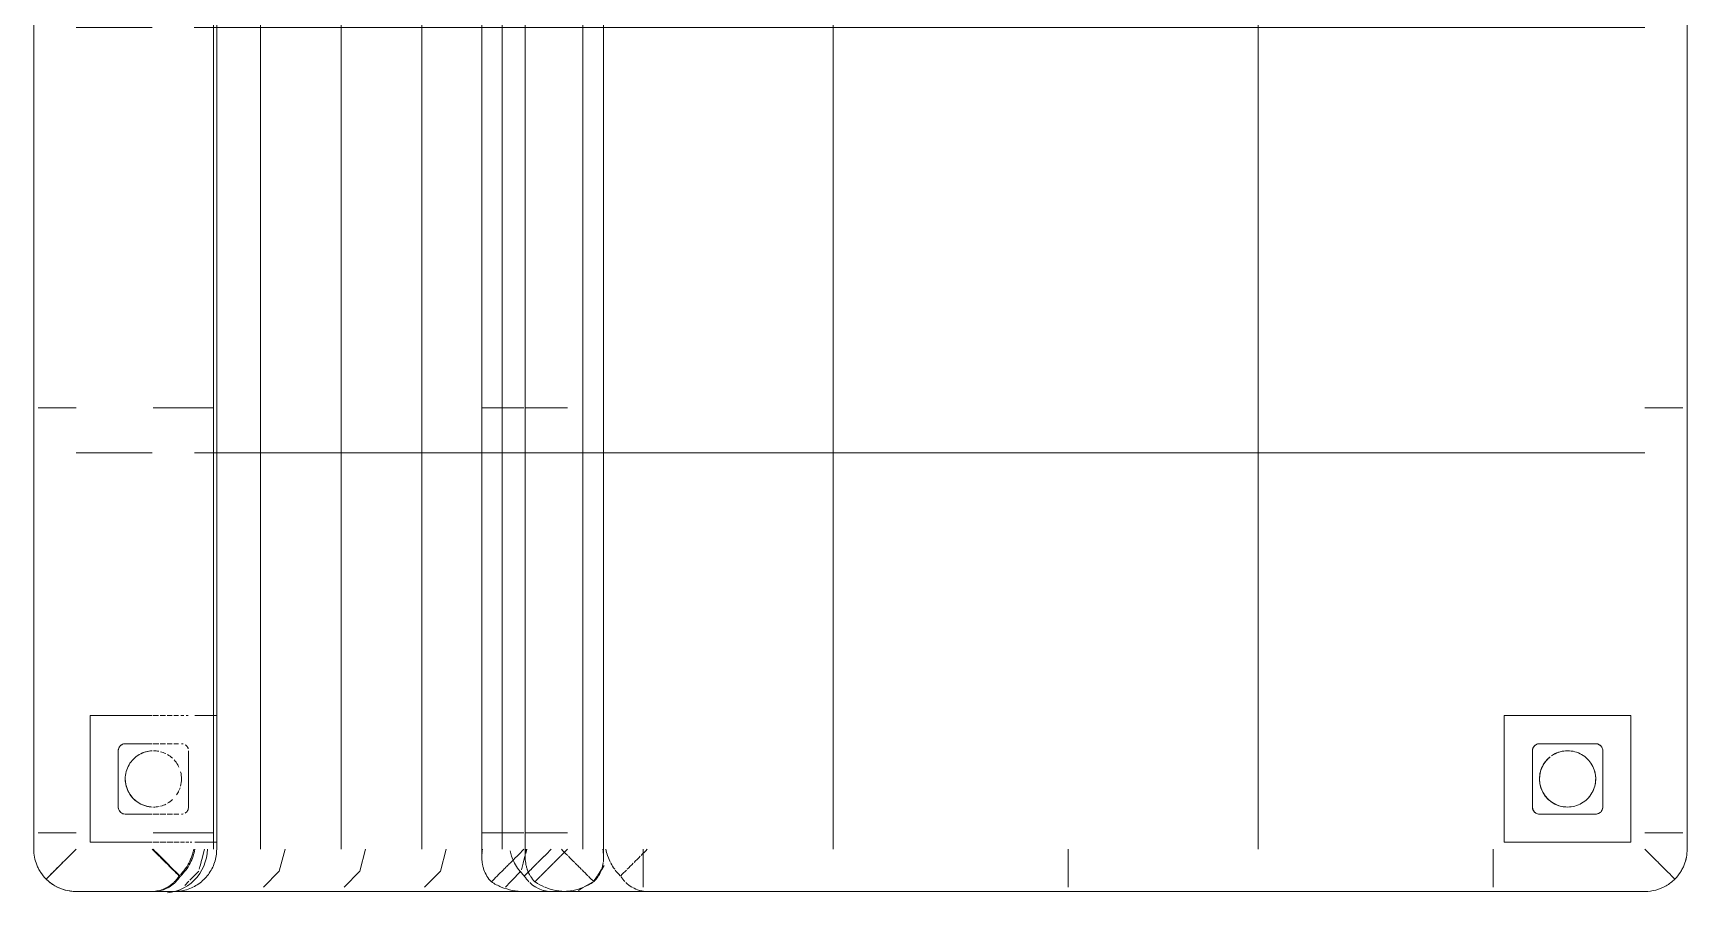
# Model space of a CAD drawing. Header units: inches. Extents: x 11834 to 13024, y -8101 to -6934.
# Drawn here: x 12136.15 to 12165.56, y -7358.33 to -7343.05 of the extents above; entities that cross this region are included whole.
import ezdxf

# ---------------------------------------------------------------- set-up
doc = ezdxf.new("R2010")
doc.units = ezdxf.units.IN
doc.header["$MEASUREMENT"] = 0
doc.layers.add('I-FURN', color=30, linetype='Continuous', lineweight=9)
pattern_1 = [(270, (7274.035, 12150.855), (7.554, 5e-16), []), (0, (7274.035, 12150.855), (0, 7.554), [])]

# ---------------------------------------------------------------- blocks, each defined once
blk = doc.blocks.new('FP_1_13-FIRST FLOOR POWER _ SIGNAL')
at = {"layer": 'I-FURN'}
for p, q in [((-0.562, 14.59), (-0.562, 14.706)), ((-0.715, 14.693), (-23.516, 14.693)), ((-23.224, 14.333), (-23.224, 14.618)), ((-15.67, 14.333), (-15.67, 14.618)), ((-8.116, 14.333), (-8.116, 14.618)), ((-0.562, 14.378), (-0.562, 14.59)), ((-23.224, 13.943), (-23.224, 14.333)), ((-15.67, 13.943), (-15.67, 14.333)), ((-8.116, 13.943), (-8.116, 14.333)), ((-0.562, 14.103), (-0.562, 14.378))]:
    blk.add_line(p, q, dxfattribs=at)
blk = doc.blocks.new('FP_1_14-FIRST FLOOR POWER _ SIGNAL')
at = {"layer": 'I-FURN'}
for p, q in [((-23.224, 12.219), (-23.224, 12.571)), ((-15.67, 12.219), (-15.67, 12.571)), ((-8.116, 12.219), (-8.116, 12.571)), ((-0.562, 12.068), (-0.562, 12.411)), ((-23.224, 11.943), (-23.224, 12.219)), ((-15.67, 11.943), (-15.67, 12.219)), ((-8.116, 11.943), (-8.116, 12.219)), ((-0.562, 11.846), (-0.562, 12.068)), ((-23.224, 11.802), (-23.224, 11.943)), ((-15.67, 11.802), (-15.67, 11.943)), ((-8.116, 11.802), (-8.116, 11.943))]:
    blk.add_line(p, q, dxfattribs=at)
blk = doc.blocks.new('FP_1_15-FIRST FLOOR POWER _ SIGNAL')
at = {"layer": 'I-FURN'}
for p, q in [((-23.224, 11.511), (-23.224, 11.802)), ((-15.67, 11.511), (-15.67, 11.802)), ((-8.116, 11.511), (-8.116, 11.802)), ((-23.516, 11.5), (-0.715, 11.5)), ((-23.516, 11.443), (-0.715, 11.443))]:
    blk.add_line(p, q, dxfattribs=at)
blk = doc.blocks.new('FP_1_16-FIRST FLOOR POWER _ SIGNAL')
at = {"layer": 'I-FURN'}
blk.add_line((-24.266, 13.943), (-24.266, 12.571), dxfattribs=at)
blk = doc.blocks.new('FP_1_17-FIRST FLOOR POWER _ SIGNAL')
at = {"layer": 'I-FURN'}
for p, q in [((-24.291, 12.319), (-24.28, 12.243)), ((-24.28, 12.243), (-24.261, 12.168)), ((-24.261, 12.168), (-24.236, 12.096)), ((-24.236, 12.096), (-24.203, 12.027)), ((-24.203, 12.027), (-24.164, 11.961)), ((-24.164, 11.961), (-24.118, 11.899)), ((-24.118, 11.899), (-24.067, 11.842)), ((-24.067, 11.842), (-24.01, 11.79)), ((-24.01, 11.79), (-23.949, 11.744)), ((-23.949, 11.744), (-23.883, 11.704)), ((-23.883, 11.704), (-23.814, 11.671)), ((-23.814, 11.671), (-23.742, 11.645)), ((-23.742, 11.645), (-23.668, 11.625)), ((-23.668, 11.625), (-23.592, 11.613)), ((-23.592, 11.613), (-23.516, 11.609))]:
    blk.add_line(p, q, dxfattribs=at)
at = {"layer": 'I-FURN', "flags": 128}
blk.add_lwpolyline([(-23.516, 11.443), (-23.546, 11.444), (-23.576, 11.445), (-23.605, 11.448), (-23.635, 11.452), (-23.665, 11.458), (-23.694, 11.464), (-23.723, 11.472), (-23.752, 11.481), (-23.78, 11.491), (-23.808, 11.502), (-23.835, 11.514), (-23.862, 11.528), (-23.888, 11.542), (-23.914, 11.557), (-23.939, 11.574), (-23.964, 11.591), (-23.987, 11.61), (-24.01, 11.629), (-24.032, 11.649), (-24.054, 11.67), (-24.074, 11.692), (-24.094, 11.715), (-24.112, 11.739), (-24.13, 11.763), (-24.147, 11.788), (-24.162, 11.813), (-24.177, 11.839), (-24.191, 11.866), (-24.203, 11.893), (-24.215, 11.921), (-24.225, 11.949), (-24.234, 11.978), (-24.242, 12.007), (-24.249, 12.036), (-24.255, 12.065), (-24.259, 12.095), (-24.263, 12.125), (-24.265, 12.155), (-24.266, 12.185), (-24.266, 12.193)], dxfattribs=at)
blk = doc.blocks.new('FP_1_24-FIRST FLOOR POWER _ SIGNAL')
at = {"layer": 'I-FURN'}
for p, q in [((-0.573, 6.731), (-23.658, 6.731)), ((-23.224, 6.582), (-23.224, 6.736)), ((-23.224, 6.313), (-23.224, 6.582)), ((-15.67, 6.582), (-15.67, 6.736)), ((-15.67, 6.313), (-15.67, 6.582)), ((-8.116, 6.582), (-8.116, 6.736)), ((-8.116, 6.313), (-8.116, 6.582)), ((-0.562, 6.678), (-0.562, 6.76)), ((-0.562, 6.456), (-0.562, 6.678)), ((-23.224, 5.981), (-23.224, 6.313)), ((-15.67, 5.981), (-15.67, 6.313)), ((-8.116, 5.981), (-8.116, 6.313)), ((-0.562, 6.141), (-0.562, 6.456))]:
    blk.add_line(p, q, dxfattribs=at)
blk = doc.blocks.new('FP_1_25-FIRST FLOOR POWER _ SIGNAL')
at = {"layer": 'I-FURN'}
for p, q in [((-23.224, -14.333), (-23.224, -13.943)), ((-15.67, -14.333), (-15.67, -13.943)), ((-8.116, -14.333), (-8.116, -13.943)), ((-0.562, -14.378), (-0.562, -14.103)), ((-23.224, -14.618), (-23.224, -14.333)), ((-15.67, -14.618), (-15.67, -14.333)), ((-8.116, -14.618), (-8.116, -14.333)), ((-0.562, -14.59), (-0.562, -14.378)), ((-23.516, -14.693), (-0.715, -14.693)), ((-0.562, -14.706), (-0.562, -14.59))]:
    blk.add_line(p, q, dxfattribs=at)
blk = doc.blocks.new('FP_1_26-FIRST FLOOR POWER _ SIGNAL')
at = {"layer": 'I-FURN'}
for p, q in [((-24.266, 5.981), (-24.266, -13.943)), ((-23.905, 3.865), (-24.191, 3.865)), ((-23.516, 3.865), (-23.905, 3.865)), ((-23.905, -3.689), (-24.191, -3.689)), ((-23.516, -3.689), (-23.905, -3.689)), ((-24.062, -11.243), (-24.191, -11.243)), ((-23.905, -11.243), (-24.053, -11.243)), ((-23.516, -11.243), (-23.905, -11.243))]:
    blk.add_line(p, q, dxfattribs=at)
blk = doc.blocks.new('FP_1_28-FIRST FLOOR POWER _ SIGNAL')
at = {"layer": 'I-FURN'}
blk.add_line((-23.63, 4.567), (-0.6, 4.567), dxfattribs=at)
blk = doc.blocks.new('FP_1_29-FIRST FLOOR POWER _ SIGNAL')
at = {"layer": 'I-FURN'}
for p, q in [((-0.562, 14.676), (-0.562, 14.706)), ((-0.715, 14.693), (-23.516, 14.693)), ((-23.224, 14.574), (-23.224, 14.618)), ((-23.224, 14.477), (-23.224, 14.572)), ((-23.224, 14.356), (-23.224, 14.474)), ((-15.67, 14.352), (-15.67, 14.572)), ((-8.116, 14.352), (-8.116, 14.618)), ((-0.562, 14.64), (-0.562, 14.676)), ((-0.562, 14.59), (-0.562, 14.64)), ((-0.562, 14.474), (-0.562, 14.571)), ((-0.562, 14.378), (-0.562, 14.472)), ((-23.224, 14.224), (-23.224, 14.333)), ((-23.224, 14.086), (-23.224, 14.22)), ((-15.67, 13.943), (-15.67, 14.333)), ((-8.116, 14.053), (-8.116, 14.308)), ((-0.562, 14.22), (-0.562, 14.351)), ((-0.562, 14.103), (-0.562, 14.22)), ((-23.224, 13.945), (-23.224, 14.083)), ((-8.116, 13.943), (-8.116, 14.037))]:
    blk.add_line(p, q, dxfattribs=at)
blk = doc.blocks.new('FP_1_32-FIRST FLOOR POWER _ SIGNAL')
at = {"layer": 'I-FURN'}
for p, q in [((-24.266, 12.571), (-24.266, 12.235)), ((-24.266, 12.235), (-24.266, 5.981)), ((-24.085, 11.94), (-24.157, 12.01)), ((-24.025, 11.88), (-24.066, 11.92)), ((-23.905, 11.763), (-24.021, 11.876)), ((-23.825, 11.741), (-23.867, 11.753)), ((-23.738, 11.718), (-23.817, 11.739)), ((-23.678, 11.702), (-23.735, 11.717)), ((-23.516, 11.659), (-23.675, 11.701)), ((-23.905, 10.33), (-24.191, 10.611)), ((-23.516, 10.227), (-23.905, 10.33)), ((-23.905, 8.898), (-24.191, 9.179)), ((-23.516, 8.795), (-23.905, 8.898)), ((-23.905, 7.466), (-24.191, 7.747)), ((-23.516, 7.363), (-23.905, 7.466)), ((-24.095, 6.221), (-24.188, 6.312)), ((-23.993, 6.121), (-24.093, 6.219)), ((-24.266, 5.981), (-24.266, 5.317)), ((-23.905, 6.034), (-23.991, 6.119)), ((-23.762, 5.996), (-23.879, 6.027)), ((-23.64, 5.963), (-23.761, 5.995)), ((-23.516, 5.93), (-23.593, 5.951)), ((-24.191, 4.921), (-24.246, 5.013)), ((-24.1, 4.766), (-24.186, 4.912)), ((-23.997, 4.683), (-24.087, 4.745)), ((-23.884, 4.607), (-23.987, 4.676)), ((-23.806, 4.554), (-23.873, 4.599))]:
    blk.add_line(p, q, dxfattribs=at)
blk = doc.blocks.new('FP_1_33-FIRST FLOOR POWER _ SIGNAL')
at = {"layer": 'I-FURN'}
blk.add_line((-24.266, 13.943), (-24.266, 12.587), dxfattribs=at)
blk = doc.blocks.new('FP_1_34-FIRST FLOOR POWER _ SIGNAL')
at = {"layer": 'I-FURN'}
for p, q in [((-23.224, 12.448), (-23.224, 12.571)), ((-23.224, 12.324), (-23.224, 12.445)), ((-15.67, 12.244), (-15.67, 12.571)), ((-8.116, 12.241), (-8.116, 12.571)), ((-0.562, 12.322), (-0.562, 12.418)), ((-23.224, 12.241), (-23.224, 12.322)), ((-23.224, 12.205), (-23.224, 12.241)), ((-23.224, 12.092), (-23.224, 12.202)), ((-23.224, 11.992), (-23.224, 12.087)), ((-15.67, 12.089), (-15.67, 12.241)), ((-15.67, 12.007), (-15.67, 12.071)), ((-8.116, 11.991), (-8.116, 12.241)), ((-0.562, 12.202), (-0.562, 12.321)), ((-0.562, 12.091), (-0.562, 12.201)), ((-0.562, 12.038), (-0.562, 12.089)), ((-23.224, 11.917), (-23.224, 11.967)), ((-23.224, 11.863), (-23.224, 11.915)), ((-23.224, 11.831), (-23.224, 11.863)), ((-15.67, 11.928), (-15.67, 11.967)), ((-15.67, 11.871), (-15.67, 11.906)), ((-0.562, 11.991), (-0.562, 12.037)), ((-0.562, 11.916), (-0.562, 11.951))]:
    blk.add_line(p, q, dxfattribs=at)
blk = doc.blocks.new('FP_1_46-FIRST FLOOR POWER _ SIGNAL')
at = {"layer": 'I-FURN'}
for p, q in [((-0.592, 5.959), (-23.639, 5.959)), ((-23.224, 5.81), (-23.224, 5.964)), ((-15.67, 5.81), (-15.67, 5.964)), ((-8.116, 5.81), (-8.116, 5.964)), ((-0.562, 5.905), (-0.562, 5.988)), ((-0.562, 5.684), (-0.562, 5.905)), ((-23.224, 5.541), (-23.224, 5.81)), ((-15.67, 5.541), (-15.67, 5.81)), ((-8.116, 5.541), (-8.116, 5.81)), ((-0.562, 5.368), (-0.562, 5.684)), ((-23.224, 5.209), (-23.224, 5.541)), ((-15.67, 5.209), (-15.67, 5.541)), ((-8.116, 5.209), (-8.116, 5.541))]:
    blk.add_line(p, q, dxfattribs=at)
blk = doc.blocks.new('FP_1_47-FIRST FLOOR POWER _ SIGNAL')
at = {"layer": 'I-FURN'}
for p, q in [((-23.224, -14.08), (-23.224, -13.943)), ((-23.224, -14.217), (-23.224, -14.083)), ((-15.67, -14.306), (-15.67, -13.943)), ((-8.116, -14.333), (-8.116, -13.943)), ((-0.562, -14.22), (-0.562, -14.103)), ((-23.224, -14.333), (-23.224, -14.22)), ((-23.224, -14.469), (-23.224, -14.352)), ((-15.67, -14.617), (-15.67, -14.352)), ((-8.116, -14.572), (-8.116, -14.352)), ((-0.562, -14.352), (-0.562, -14.221)), ((-0.562, -14.474), (-0.562, -14.378)), ((-23.516, -14.693), (-0.715, -14.693)), ((-23.224, -14.569), (-23.224, -14.474)), ((-23.224, -14.618), (-23.224, -14.572)), ((-0.562, -14.572), (-0.562, -14.475)), ((-0.562, -14.64), (-0.562, -14.59)), ((-0.562, -14.676), (-0.562, -14.641)), ((-0.562, -14.706), (-0.562, -14.676))]:
    blk.add_line(p, q, dxfattribs=at)
blk = doc.blocks.new('FP_1_48-FIRST FLOOR POWER _ SIGNAL')
at = {"layer": 'I-FURN'}
for p, q in [((-24.266, 5.209), (-24.266, -13.943)), ((-24.103, 3.865), (-24.185, 3.865)), ((-23.999, 3.865), (-24.088, 3.865)), ((-23.905, 3.865), (-23.984, 3.865)), ((-23.765, 3.865), (-23.87, 3.865)), ((-23.641, 3.865), (-23.75, 3.865)), ((-23.516, 3.865), (-23.625, 3.865)), ((-23.905, -3.689), (-24.177, -3.689)), ((-23.647, -3.689), (-23.902, -3.689)), ((-23.516, -3.689), (-23.625, -3.689)), ((-24.053, -11.243), (-24.155, -11.243)), ((-23.934, -11.243), (-24.038, -11.243)), ((-23.805, -11.243), (-23.905, -11.243)), ((-23.67, -11.243), (-23.788, -11.243)), ((-23.532, -11.243), (-23.625, -11.243))]:
    blk.add_line(p, q, dxfattribs=at)
blk = doc.blocks.new('Kimball - Villa - Lounges Privacy Back Without Arms - K602FPB-6991517-FIRST FLOOR POWER _ SIGNAL')
at = {"layer": 'I-FURN'}
h = blk.add_hatch(dxfattribs=at)
h.set_pattern_fill('FP1_2', color=256, style=0, pattern_type=2)
h.set_pattern_definition(pattern_1)
h.paths.add_polyline_path([(-23.516, 13.693), (-23.516, 12.587), (-23.391, 12.587), (-23.391, 13.693), (-21.141, 13.693), (-21.141, 12.587), (-0.715, 12.587), (-0.715, 13.943), (-23.516, 13.943)], flags=0)
h = blk.add_hatch(dxfattribs=at)
h.set_pattern_fill('FP1_1', color=256, style=0, pattern_type=2)
h.set_pattern_definition([(270, (7274.035, 439.93), (7.554, 5e-16), []), (0, (7274.035, 439.93), (0, 1.432), [])])
h.paths.add_polyline_path([(-23.516, 11.851), (-23.516, 4.58), (-0.715, 4.58), (-0.715, 11.851), (-21.141, 11.831), (-21.141, 11.443), (-23.391, 11.449), (-23.391, 11.851)], flags=0)
h = blk.add_hatch(dxfattribs=at)
h.set_pattern_fill('FP1_2', color=256, style=0, pattern_type=2)
h.set_pattern_definition(pattern_1)
h.paths.add_polyline_path([(-23.516, 4.567), (-23.516, -13.943), (-0.715, -13.943), (-0.715, 4.567), (-23.144, 4.567)], flags=0)
h.paths.add_polyline_path([(-23.391, -13.693), (-23.391, -11.443), (-21.141, -11.443), (-21.141, -13.693), (-23.266, -13.693)], flags=0)
for p, q in [((-21.141, 13.693), (-23.391, 13.693)), ((-23.391, 13.693), (-23.391, 12.587)), ((-23.391, 12.587), (-23.391, 13.693)), ((-23.391, 13.693), (-21.141, 13.693)), ((-21.141, 12.587), (-21.141, 13.693)), ((-21.141, 13.693), (-21.141, 12.587)), ((-22.891, 13.068), (-22.891, 12.587)), ((-22.891, 12.587), (-22.891, 13.068)), ((-21.766, 13.193), (-22.766, 13.193)), ((-22.766, 13.193), (-21.766, 13.193)), ((-21.641, 12.587), (-21.641, 13.068)), ((-21.641, 13.068), (-21.641, 12.587)), ((-23.391, 12.571), (-23.391, 12.464)), ((-23.391, 12.464), (-23.391, 12.571)), ((-23.391, 12.445), (-23.391, 12.342)), ((-23.391, 12.342), (-23.391, 12.445)), ((-22.891, 12.571), (-22.891, 12.467)), ((-22.891, 12.467), (-22.891, 12.571)), ((-22.891, 12.445), (-22.891, 12.345)), ((-22.891, 12.345), (-22.891, 12.445)), ((-21.641, 12.474), (-21.641, 12.571)), ((-21.641, 12.571), (-21.641, 12.474)), ((-21.641, 12.351), (-21.641, 12.445)), ((-21.641, 12.445), (-21.641, 12.351)), ((-21.141, 12.476), (-21.141, 12.571)), ((-21.141, 12.571), (-21.141, 12.476)), ((-21.141, 12.354), (-21.141, 12.445)), ((-21.141, 12.445), (-21.141, 12.354)), ((-23.391, 12.322), (-23.391, 12.224)), ((-23.391, 12.224), (-23.391, 12.322)), ((-23.391, 12.202), (-23.391, 12.112)), ((-23.391, 12.112), (-23.391, 12.202)), ((-23.391, 12.087), (-23.391, 12.015)), ((-23.391, 12.015), (-23.391, 12.087)), ((-22.891, 12.322), (-22.891, 12.227)), ((-22.891, 12.227), (-22.891, 12.322)), ((-22.891, 12.202), (-22.891, 12.115)), ((-22.891, 12.115), (-22.891, 12.202)), ((-21.641, 12.233), (-21.641, 12.322)), ((-21.641, 12.322), (-21.641, 12.233)), ((-21.641, 12.121), (-21.641, 12.202)), ((-21.641, 12.202), (-21.641, 12.121)), ((-21.141, 12.235), (-21.141, 12.322)), ((-21.141, 12.322), (-21.141, 12.235)), ((-21.141, 12.123), (-21.141, 12.202)), ((-21.141, 12.202), (-21.141, 12.123)), ((-21.141, 12.024), (-21.141, 12.083)), ((-21.141, 12.083), (-21.141, 12.024)), ((-23.391, 11.99), (-23.391, 11.939)), ((-23.391, 11.939), (-23.391, 11.99)), ((-23.391, 11.916), (-23.391, 11.885)), ((-23.391, 11.885), (-23.391, 11.916)), ((-23.391, 11.829), (-23.391, 11.486)), ((-23.391, 11.486), (-23.391, 11.829)), ((-22.766, 11.943), (-21.766, 11.943)), ((-21.766, 11.943), (-22.766, 11.943)), ((-21.141, 11.947), (-21.141, 11.986)), ((-21.141, 11.986), (-21.141, 11.947)), ((-21.141, 11.486), (-21.141, 11.831)), ((-21.141, 11.831), (-21.141, 11.486)), ((-23.391, 11.486), (-23.391, 11.443)), ((-23.391, 11.443), (-23.391, 11.486)), ((-21.141, 11.443), (-21.141, 11.486)), ((-21.141, 11.486), (-21.141, 11.443)), ((-23.391, 11.443), (-21.141, 11.443)), ((-21.141, 11.443), (-23.391, 11.443)), ((-21.141, -11.443), (-23.391, -11.443)), ((-23.391, -11.443), (-23.391, -13.693)), ((-23.391, -13.693), (-23.391, -11.443)), ((-23.391, -11.443), (-21.141, -11.443)), ((-21.141, -13.693), (-21.141, -11.443)), ((-21.141, -11.443), (-21.141, -13.693)), ((-21.766, -11.943), (-22.766, -11.943)), ((-22.766, -11.943), (-21.766, -11.943)), ((-22.891, -12.068), (-22.891, -13.068)), ((-22.891, -13.068), (-22.891, -12.068)), ((-21.641, -13.068), (-21.641, -12.068)), ((-21.641, -12.068), (-21.641, -13.068)), ((-22.766, -13.193), (-21.766, -13.193)), ((-21.766, -13.193), (-22.766, -13.193)), ((-23.391, -13.693), (-21.141, -13.693)), ((-21.141, -13.693), (-23.391, -13.693))]:
    blk.add_line(p, q, dxfattribs=at)
for centre, radius, start, end in [((-22.766, 13.068), 0.125, 90, 180), ((-22.766, 13.068), 0.125, 105, 180), ((-22.766, 13.068), 0.125, 90, 105), ((-22.266, 12.568), 0.5, 90, 177.8447), ((-22.266, 12.568), 0.5, 120, 135), ((-22.266, 12.568), 0.5, 90, 120), ((-22.266, 12.568), 0.5, 75, 90), ((-22.266, 12.568), 0.5, 60, 90), ((-22.266, 12.568), 0.5, 45, 75), ((-22.266, 12.568), 0.5, 45, 60), ((-21.766, 13.068), 0.125, 0, 90), ((-21.766, 13.068), 0.125, 60, 90), ((-21.766, 13.068), 0.125, 45, 60), ((-21.766, 13.068), 0.125, 30, 45), ((-21.766, 13.068), 0.125, 0, 30), ((-22.266, 12.568), 0.5, 165, 177.8447), ((-22.266, 12.568), 0.5, 150, 165), ((-22.266, 12.568), 0.5, 135, 150), ((-22.266, 12.568), 0.5, 30, 45), ((-22.266, 12.568), 0.5, 30, 45), ((-22.266, 12.568), 0.5, 2.1553, 30), ((-22.266, 12.568), 0.5, 15, 30), ((-22.266, 12.568), 0.5, 2.1553, 15), ((-22.266, 12.568), 0.5, 180, 191.6833), ((-22.266, 12.568), 0.5, 180, 191.6833), ((-22.266, 12.568), 0.5, 195, 206.5812), ((-22.266, 12.568), 0.5, 195, 206.5812), ((-22.266, 12.568), 0.5, 334.0044, 345), ((-22.266, 12.568), 0.5, 334.0044, 345), ((-22.266, 12.568), 0.5, 348.9284, 360), ((-22.266, 12.568), 0.5, 348.9284, 360), ((-22.766, 12.068), 0.125, 180, 195), ((-22.766, 12.068), 0.125, 180, 195), ((-22.266, 12.568), 0.5, 210, 223.1023), ((-22.266, 12.568), 0.5, 210, 223.1023), ((-22.266, 12.568), 0.5, 235.2452, 240), ((-22.266, 12.568), 0.5, 235.2452, 245.5854), ((-22.266, 12.568), 0.5, 240, 245.5854), ((-22.266, 12.568), 0.5, 247.7514, 251.719), ((-22.266, 12.568), 0.5, 247.7514, 251.719), ((-22.266, 12.568), 0.5, 255.0849, 284.4288), ((-22.266, 12.568), 0.5, 255.0849, 270), ((-22.266, 12.568), 0.5, 270, 284.4288), ((-22.266, 12.568), 0.5, 295.005, 300), ((-22.266, 12.568), 0.5, 295.005, 300), ((-22.266, 12.568), 0.5, 300, 312.5261), ((-22.266, 12.568), 0.5, 300, 312.5261), ((-22.266, 12.568), 0.5, 317.434, 330), ((-22.266, 12.568), 0.5, 317.434, 330), ((-21.766, 12.068), 0.125, 345, 0), ((-21.766, 12.068), 0.125, 345, 0), ((-22.766, 12.068), 0.125, 210, 225), ((-22.766, 12.068), 0.125, 210, 225), ((-22.766, 12.068), 0.125, 225, 240), ((-22.766, 12.068), 0.125, 225, 240), ((-22.766, 12.068), 0.125, 240, 255), ((-22.766, 12.068), 0.125, 240, 255), ((-22.766, 12.068), 0.125, 255, 270), ((-22.766, 12.068), 0.125, 255, 270), ((-21.766, 12.068), 0.125, 285, 300), ((-21.766, 12.068), 0.125, 285, 300), ((-21.766, 12.068), 0.125, 300, 330), ((-21.766, 12.068), 0.125, 300, 315), ((-21.766, 12.068), 0.125, 315, 330), ((-22.766, -12.068), 0.125, 150, 180), ((-22.766, -12.068), 0.125, 165, 180), ((-22.766, -12.068), 0.125, 150, 165), ((-22.766, -12.068), 0.125, 90, 150), ((-22.766, -12.068), 0.125, 120, 150), ((-22.766, -12.068), 0.125, 90, 120), ((-21.766, -12.068), 0.125, 0, 90), ((-21.766, -12.068), 0.125, 75, 90), ((-21.766, -12.068), 0.125, 60, 75), ((-21.766, -12.068), 0.125, 45, 60), ((-21.766, -12.068), 0.125, 30, 45), ((-21.766, -12.068), 0.125, 15, 30), ((-21.766, -12.068), 0.125, 0, 15), ((-22.266, -12.568), 0.5, 38.6533, 180), ((-22.266, -12.568), 0.5, 90, 165), ((-22.266, -12.568), 0.5, 75, 90), ((-22.266, -12.568), 0.5, 60, 75), ((-22.266, -12.568), 0.5, 45, 60), ((-22.266, -12.568), 0.5, 38.6533, 45), ((-22.266, -12.568), 0.5, 0, 34.7548), ((-22.266, -12.568), 0.5, 30, 34.7548), ((-22.266, -12.568), 0.5, 15, 30), ((-22.266, -12.568), 0.5, 165, 180), ((-22.266, -12.568), 0.5, 180, 195), ((-22.266, -12.568), 0.5, 180, 195), ((-22.266, -12.568), 0.5, 330, 360), ((-22.266, -12.568), 0.5, 330, 360), ((-22.266, -12.568), 0.5, 0, 15), ((-22.266, -12.568), 0.5, 195, 210), ((-22.266, -12.568), 0.5, 195, 210), ((-22.266, -12.568), 0.5, 210, 225), ((-22.266, -12.568), 0.5, 210, 225), ((-22.266, -12.568), 0.5, 225, 285), ((-22.266, -12.568), 0.5, 225, 240), ((-22.266, -12.568), 0.5, 300, 330), ((-22.266, -12.568), 0.5, 300, 315), ((-22.266, -12.568), 0.5, 315, 330), ((-22.766, -13.068), 0.125, 180, 225), ((-22.766, -13.068), 0.125, 180, 210), ((-22.766, -13.068), 0.125, 210, 225), ((-22.766, -13.068), 0.125, 225, 270), ((-22.766, -13.068), 0.125, 225, 240), ((-22.766, -13.068), 0.125, 240, 255), ((-22.766, -13.068), 0.125, 255, 270), ((-22.266, -12.568), 0.5, 240, 255), ((-22.266, -12.568), 0.5, 255, 300), ((-22.266, -12.568), 0.5, 285, 300), ((-21.766, -13.068), 0.125, 270, 300), ((-21.766, -13.068), 0.125, 270, 285), ((-21.766, -13.068), 0.125, 285, 300), ((-21.766, -13.068), 0.125, 300, 0), ((-21.766, -13.068), 0.125, 300, 330), ((-21.766, -13.068), 0.125, 330, 0)]:
    blk.add_arc(centre, radius, start, end, dxfattribs=at)
for points in [[(-24.266, 13.943), (-24.266, 14.009), (-24.248, 14.14), (-24.173, 14.323), (-24.092, 14.427), (-24.046, 14.474)], [(-24.266, 13.943), (-24.266, 14.009), (-24.248, 14.14), (-24.173, 14.323), (-24.092, 14.427), (-24.046, 14.474)], [(-24.165, 14.318), (-24.132, 14.375), (-24.092, 14.426), (-24.046, 14.474)], [(-24.046, 14.474), (-24.081, 14.438), (-24.112, 14.401), (-24.139, 14.36)], [(-24.046, 14.474), (-24.007, 14.436), (-23.967, 14.395), (-23.924, 14.352)], [(-24.266, 13.943), (-24.266, 14.01), (-24.248, 14.139), (-24.198, 14.262), (-24.165, 14.318)], [(-24.231, 14.169), (-24.235, 14.155), (-24.239, 14.141), (-24.243, 14.128)], [(-23.924, 14.352), (-23.903, 14.331), (-23.86, 14.287), (-23.815, 14.243), (-23.793, 14.22)], [(-23.793, 14.22), (-23.748, 14.175), (-23.702, 14.13), (-23.655, 14.083)], [(-24.251, 14.09), (-24.261, 14.042), (-24.266, 13.993), (-24.266, 13.943)], [(-23.655, 14.083), (-23.609, 14.037), (-23.563, 13.99), (-23.516, 13.943)], [(-24.26, 12.512), (-24.264, 12.536), (-24.266, 12.562), (-24.266, 12.587)], [(-24.266, 12.571), (-24.266, 12.536), (-24.262, 12.501), (-24.255, 12.466)], [(-24.266, 12.571), (-24.266, 12.536), (-24.259, 12.466), (-24.228, 12.363), (-24.175, 12.263), (-24.1, 12.17), (-24.034, 12.115), (-23.998, 12.089)], [(-24.255, 12.466), (-24.248, 12.431), (-24.238, 12.397), (-24.224, 12.363)], [(-24.224, 12.363), (-24.21, 12.33), (-24.192, 12.297), (-24.171, 12.264)], [(-23.516, 12.571), (-23.558, 12.529), (-23.641, 12.445), (-23.765, 12.321), (-23.886, 12.201), (-23.961, 12.125), (-23.998, 12.089)], [(-23.885, 12.202), (-23.846, 12.241), (-23.765, 12.321), (-23.641, 12.445), (-23.558, 12.529), (-23.516, 12.571)], [(-23.762, 12.34), (-23.722, 12.38), (-23.682, 12.421), (-23.641, 12.461)], [(-23.64, 12.463), (-23.599, 12.504), (-23.557, 12.546), (-23.516, 12.587)], [(-24.171, 12.264), (-24.15, 12.232), (-24.127, 12.2), (-24.096, 12.172)], [(-23.999, 12.113), (-24.034, 12.139), (-24.068, 12.166), (-24.097, 12.196)], [(-24.096, 12.172), (-24.067, 12.142), (-24.034, 12.115), (-23.998, 12.089)], [(-23.998, 12.089), (-23.961, 12.125), (-23.924, 12.163), (-23.885, 12.202)], [(-23.998, 12.089), (-23.961, 12.053), (-23.886, 11.987), (-23.765, 11.912), (-23.641, 11.859), (-23.558, 11.838), (-23.516, 11.831)], [(-23.885, 11.991), (-23.924, 12.02), (-23.961, 12.053), (-23.998, 12.089)], [(-23.993, 12.11), (-23.958, 12.144), (-23.922, 12.18), (-23.885, 12.217)], [(-23.881, 12.222), (-23.843, 12.259), (-23.804, 12.298), (-23.765, 12.337)], [(-23.765, 11.916), (-23.806, 11.937), (-23.846, 11.96), (-23.885, 11.991)], [(-23.516, 11.831), (-23.558, 11.838), (-23.641, 11.859), (-23.724, 11.895), (-23.765, 11.916)], [(-23.516, 11.851), (-23.531, 11.853), (-23.546, 11.857), (-23.561, 11.86)], [(-24.266, 5.981), (-24.266, 6.051), (-24.252, 6.19), (-24.194, 6.388), (-24.131, 6.506), (-24.094, 6.559)], [(-23.579, 6.727), (-23.599, 6.729), (-23.62, 6.73), (-23.64, 6.731)], [(-23.516, 6.717), (-23.534, 6.721), (-23.552, 6.724), (-23.57, 6.726)], [(-24.094, 5.892), (-24.064, 5.922), (-24.03, 5.95), (-23.994, 5.975)], [(-23.991, 5.978), (-23.955, 6.013), (-23.919, 6.044), (-23.881, 6.072)], [(-23.882, 5.864), (-23.919, 5.902), (-23.956, 5.939), (-23.991, 5.974)], [(-23.881, 5.921), (-23.919, 5.907), (-23.957, 5.892), (-23.991, 5.869)], [(-23.879, 6.073), (-23.841, 6.101), (-23.802, 6.125), (-23.762, 6.147)], [(-23.64, 5.958), (-23.68, 5.959), (-23.721, 5.957), (-23.761, 5.951)], [(-23.579, 5.954), (-23.599, 5.957), (-23.619, 5.958), (-23.639, 5.958)], [(-23.516, 5.945), (-23.534, 5.948), (-23.552, 5.951), (-23.57, 5.953)], [(-24.266, 5.498), (-24.266, 5.545), (-24.26, 5.589), (-24.247, 5.634)], [(-24.246, 5.638), (-24.234, 5.681), (-24.216, 5.722), (-24.194, 5.762)], [(-24.246, 5.417), (-24.233, 5.482), (-24.217, 5.548), (-24.19, 5.606)], [(-24.188, 5.772), (-24.166, 5.81), (-24.141, 5.847), (-24.108, 5.878)], [(-24.187, 5.614), (-24.162, 5.674), (-24.132, 5.73), (-24.097, 5.782)], [(-23.994, 5.866), (-24.029, 5.845), (-24.061, 5.819), (-24.092, 5.789)], [(-24.092, 5.785), (-24.061, 5.755), (-24.029, 5.722), (-23.995, 5.688)], [(-23.99, 5.683), (-23.956, 5.649), (-23.919, 5.612), (-23.882, 5.575)], [(-23.763, 5.745), (-23.802, 5.785), (-23.841, 5.824), (-23.879, 5.861)], [(-23.64, 5.623), (-23.68, 5.663), (-23.72, 5.703), (-23.759, 5.742)], [(-23.516, 5.498), (-23.556, 5.539), (-23.597, 5.579), (-23.637, 5.619)], [(-24.266, 5.209), (-24.266, 5.276), (-24.259, 5.343), (-24.247, 5.408)], [(-24.266, 5.317), (-24.266, 5.298), (-24.265, 5.28), (-24.264, 5.262)], [(-23.758, 5.451), (-23.719, 5.412), (-23.68, 5.373), (-23.64, 5.333)], [(-23.635, 5.328), (-23.595, 5.288), (-23.556, 5.248), (-23.516, 5.209)], [(-23.629, 5.204), (-23.591, 5.241), (-23.554, 5.279), (-23.516, 5.317)], [(-24.264, 5.262), (-24.262, 5.214), (-24.256, 5.167), (-24.248, 5.12)], [(-24.246, 5.108), (-24.233, 5.045), (-24.218, 4.982), (-24.193, 4.925)], [(-23.754, 5.079), (-23.716, 5.116), (-23.679, 5.154), (-23.64, 5.192)], [(-24.186, 4.91), (-24.163, 4.853), (-24.134, 4.8), (-24.101, 4.749)], [(-24.09, 4.742), (-24.061, 4.771), (-24.03, 4.803), (-23.997, 4.835)], [(-23.997, 4.661), (-24.03, 4.682), (-24.061, 4.707), (-24.09, 4.735)], [(-23.987, 4.845), (-23.954, 4.878), (-23.919, 4.913), (-23.884, 4.949)], [(-23.884, 4.606), (-23.92, 4.618), (-23.955, 4.633), (-23.987, 4.654)], [(-23.872, 4.369), (-23.837, 4.395), (-23.801, 4.416), (-23.765, 4.436)], [(-23.64, 4.567), (-23.678, 4.566), (-23.716, 4.568), (-23.753, 4.573)], [(-23.753, 4.443), (-23.716, 4.462), (-23.679, 4.479), (-23.641, 4.491)], [(-23.516, 4.58), (-23.554, 4.573), (-23.592, 4.569), (-23.63, 4.567)], [(-23.63, 4.495), (-23.592, 4.508), (-23.554, 4.518), (-23.516, 4.525)], [(-24.187, 4.066), (-24.165, 4.102), (-24.14, 4.138), (-24.108, 4.169)], [(-24.09, 4.187), (-24.063, 4.214), (-24.032, 4.239), (-23.999, 4.262)], [(-23.986, 4.274), (-23.953, 4.305), (-23.919, 4.334), (-23.885, 4.36)], [(-23.885, 4.159), (-23.92, 4.193), (-23.953, 4.227), (-23.986, 4.259)], [(-23.765, 4.039), (-23.801, 4.075), (-23.837, 4.111), (-23.871, 4.145)], [(-24.266, 3.789), (-24.266, 3.834), (-24.26, 3.877), (-24.249, 3.92)], [(-24.246, 3.93), (-24.234, 3.972), (-24.215, 4.013), (-24.194, 4.053)], [(-23.641, 3.915), (-23.678, 3.951), (-23.714, 3.988), (-23.75, 4.024)], [(-23.516, 3.789), (-23.553, 3.826), (-23.589, 3.863), (-23.626, 3.899)], [(-24.266, -13.943), (-24.266, -14.009), (-24.248, -14.14), (-24.173, -14.323), (-24.092, -14.427), (-24.046, -14.474)], [(-24.046, -14.474), (-24.092, -14.426), (-24.173, -14.323), (-24.248, -14.139), (-24.266, -14.01), (-24.266, -13.943)], [(-24.266, -13.943), (-24.266, -14.009), (-24.248, -14.14), (-24.173, -14.323), (-24.092, -14.427), (-24.046, -14.474)], [(-24.046, -14.474), (-24.092, -14.426), (-24.173, -14.323), (-24.248, -14.139), (-24.266, -14.01), (-24.266, -13.943)], [(-23.516, -14.693), (-23.563, -14.693), (-23.609, -14.689), (-23.655, -14.68)]]:
    blk.add_open_spline(points, degree=3, dxfattribs=at)
for points, knots in [([(-24.046, 14.474), (-24.007, 14.512), (-23.946, 14.561), (-23.86, 14.611), (-23.771, 14.652), (-23.656, 14.685), (-23.563, 14.693), (-23.516, 14.693)], [0, 0, 0, 0, 0.25, 0.375, 0.5, 0.75, 1, 1, 1, 1]), ([(-23.516, 14.693), (-23.563, 14.693), (-23.656, 14.685), (-23.771, 14.652), (-23.86, 14.611), (-23.946, 14.561), (-24.007, 14.512), (-24.046, 14.474)], [0, 0, 0, 0, 0.25, 0.5, 0.625, 0.75, 1, 1, 1, 1]), ([(-24.046, 14.474), (-24.007, 14.512), (-23.946, 14.561), (-23.86, 14.611), (-23.771, 14.652), (-23.656, 14.685), (-23.563, 14.693), (-23.516, 14.693)], [0, 0, 0, 0, 0.25, 0.375, 0.5, 0.75, 1, 1, 1, 1]), ([(-23.516, 14.693), (-23.563, 14.693), (-23.656, 14.685), (-23.771, 14.652), (-23.86, 14.611), (-23.946, 14.561), (-24.007, 14.512), (-24.046, 14.474)], [0, 0, 0, 0, 0.25, 0.5, 0.625, 0.75, 1, 1, 1, 1]), ([(-23.516, 13.943), (-23.563, 13.99), (-23.656, 14.084), (-23.771, 14.198), (-23.86, 14.287), (-23.946, 14.374), (-24.007, 14.436), (-24.046, 14.474)], [0, 0, 0, 0, 0.25, 0.5, 0.625, 0.75, 1, 1, 1, 1]), ([(-24.046, 14.474), (-24.007, 14.436), (-23.946, 14.374), (-23.86, 14.287), (-23.771, 14.198), (-23.656, 14.084), (-23.563, 13.99), (-23.516, 13.943)], [0, 0, 0, 0, 0.25, 0.375, 0.5, 0.75, 1, 1, 1, 1]), ([(-23.516, 13.943), (-23.563, 13.99), (-23.656, 14.084), (-23.771, 14.198), (-23.86, 14.287), (-23.946, 14.374), (-24.007, 14.436), (-24.046, 14.474)], [0, 0, 0, 0, 0.25, 0.5, 0.625, 0.75, 1, 1, 1, 1]), ([(-24.181, 14.29), (-24.191, 14.27), (-24.209, 14.231), (-24.225, 14.19), (-24.232, 14.169)], [-0.6114589, -0.6114589, -0.6114589, -0.6114589, -0.5, -0.3883066, -0.3883066, -0.3883066, -0.3883066]), ([(-24.229, 12.395), (-24.236, 12.414), (-24.249, 12.45), (-24.255, 12.488), (-24.257, 12.507)], [-0.3580295, -0.3580295, -0.3580295, -0.3580295, -0.25, -0.1471972, -0.1471972, -0.1471972, -0.1471972]), ([(-24.108, 12.207), (-24.142, 12.243), (-24.185, 12.303), (-24.22, 12.368), (-24.23, 12.392)], [-0.75, -0.75, -0.75, -0.75, -0.5, -0.3636212, -0.3636212, -0.3636212, -0.3636212]), ([(-23.847, 11.989), (-23.858, 11.997), (-23.9, 12.026), (-23.94, 12.061), (-23.969, 12.088)], [-0.323411, -0.323411, -0.323411, -0.323411, -0.25, -0.0539387, -0.0539387, -0.0539387, -0.0539387]), ([(-23.712, 11.914), (-23.729, 11.921), (-23.774, 11.944), (-23.819, 11.969), (-23.847, 11.988)], [-0.6026939, -0.6026939, -0.6026939, -0.6026939, -0.5, -0.3238843, -0.3238843, -0.3238843, -0.3238843]), ([(-23.561, 11.861), (-23.588, 11.867), (-23.638, 11.882), (-23.688, 11.903), (-23.712, 11.914)], [-0.9081125, -0.9081125, -0.9081125, -0.9081125, -0.75, -0.603368, -0.603368, -0.603368, -0.603368]), ([(-23.64, 6.731), (-23.681, 6.732), (-23.742, 6.728), (-23.822, 6.712), (-23.9, 6.689), (-23.995, 6.644), (-24.062, 6.591), (-24.094, 6.559)], [0.2, 0.2, 0.2, 0.2, 0.4, 0.5, 0.6, 0.8, 1, 1, 1, 1]), ([(-24.094, 6.559), (-24.062, 6.528), (-23.995, 6.46), (-23.9, 6.366), (-23.822, 6.287), (-23.742, 6.208), (-23.64, 6.105), (-23.557, 6.022), (-23.516, 5.981)], [0, 0, 0, 0, 0.2, 0.4, 0.5, 0.6, 0.8, 1, 1, 1, 1]), ([(-23.762, 6.147), (-23.721, 6.169), (-23.649, 6.201), (-23.575, 6.221), (-23.543, 6.228)], [0.5015584, 0.5015584, 0.5015584, 0.5015584, 0.75, 0.9454816, 0.9454816, 0.9454816, 0.9454816]), ([(-23.762, 5.951), (-23.782, 5.948), (-23.822, 5.94), (-23.86, 5.928), (-23.879, 5.922)], [0.4007, 0.4007, 0.4007, 0.4007, 0.5, 0.5969421, 0.5969421, 0.5969421, 0.5969421]), ([(-23.877, 5.57), (-23.859, 5.552), (-23.821, 5.514), (-23.782, 5.475), (-23.762, 5.455)], [0.4055908, 0.4055908, 0.4055908, 0.4055908, 0.5, 0.6, 0.6, 0.6, 0.6]), ([(-23.875, 4.958), (-23.857, 4.975), (-23.821, 5.012), (-23.783, 5.049), (-23.764, 5.069)], [0.4100056, 0.4100056, 0.4100056, 0.4100056, 0.5, 0.5970668, 0.5970668, 0.5970668, 0.5970668]), ([(-23.764, 4.575), (-23.784, 4.578), (-23.82, 4.585), (-23.856, 4.596), (-23.873, 4.602)], [0.4041826, 0.4041826, 0.4041826, 0.4041826, 0.5, 0.5874324, 0.5874324, 0.5874324, 0.5874324]), ([(-23.516, -13.943), (-23.563, -13.99), (-23.656, -14.084), (-23.771, -14.198), (-23.86, -14.287), (-23.946, -14.374), (-24.007, -14.436), (-24.046, -14.474)], [0, 0, 0, 0, 0.25, 0.5, 0.625, 0.75, 1, 1, 1, 1]), ([(-24.046, -14.474), (-24.007, -14.436), (-23.946, -14.374), (-23.86, -14.287), (-23.771, -14.198), (-23.656, -14.084), (-23.563, -13.99), (-23.516, -13.943)], [0, 0, 0, 0, 0.25, 0.375, 0.5, 0.75, 1, 1, 1, 1]), ([(-23.516, -13.943), (-23.563, -13.99), (-23.656, -14.084), (-23.771, -14.198), (-23.86, -14.287), (-23.946, -14.374), (-24.007, -14.436), (-24.046, -14.474)], [0, 0, 0, 0, 0.25, 0.5, 0.625, 0.75, 1, 1, 1, 1]), ([(-24.046, -14.474), (-24.007, -14.436), (-23.946, -14.374), (-23.86, -14.287), (-23.771, -14.198), (-23.656, -14.084), (-23.563, -13.99), (-23.516, -13.943)], [0, 0, 0, 0, 0.25, 0.375, 0.5, 0.75, 1, 1, 1, 1]), ([(-24.046, -14.474), (-24.007, -14.512), (-23.946, -14.561), (-23.86, -14.611), (-23.771, -14.652), (-23.656, -14.685), (-23.563, -14.693), (-23.516, -14.693)], [0, 0, 0, 0, 0.25, 0.375, 0.5, 0.75, 1, 1, 1, 1]), ([(-23.516, -14.693), (-23.563, -14.693), (-23.656, -14.685), (-23.771, -14.652), (-23.86, -14.611), (-23.946, -14.561), (-24.007, -14.512), (-24.046, -14.474)], [0, 0, 0, 0, 0.25, 0.5, 0.625, 0.75, 1, 1, 1, 1]), ([(-24.046, -14.474), (-24.007, -14.512), (-23.946, -14.561), (-23.86, -14.611), (-23.771, -14.652), (-23.656, -14.685), (-23.563, -14.693), (-23.516, -14.693)], [0, 0, 0, 0, 0.25, 0.375, 0.5, 0.75, 1, 1, 1, 1]), ([(-23.655, -14.68), (-23.702, -14.671), (-23.771, -14.652), (-23.86, -14.611), (-23.946, -14.561), (-24.007, -14.512), (-24.046, -14.474)], [0.25, 0.25, 0.25, 0.25, 0.5, 0.625, 0.75, 1, 1, 1, 1])]:
    blk.add_open_spline(points, degree=3, knots=knots, dxfattribs=at)
for name in ['FP_1_13-FIRST FLOOR POWER _ SIGNAL', 'FP_1_29-FIRST FLOOR POWER _ SIGNAL', 'FP_1_16-FIRST FLOOR POWER _ SIGNAL', 'FP_1_33-FIRST FLOOR POWER _ SIGNAL', 'FP_1_32-FIRST FLOOR POWER _ SIGNAL', 'FP_1_14-FIRST FLOOR POWER _ SIGNAL', 'FP_1_34-FIRST FLOOR POWER _ SIGNAL', 'FP_1_17-FIRST FLOOR POWER _ SIGNAL', 'FP_1_15-FIRST FLOOR POWER _ SIGNAL', 'FP_1_24-FIRST FLOOR POWER _ SIGNAL', 'FP_1_26-FIRST FLOOR POWER _ SIGNAL', 'FP_1_46-FIRST FLOOR POWER _ SIGNAL', 'FP_1_48-FIRST FLOOR POWER _ SIGNAL', 'FP_1_28-FIRST FLOOR POWER _ SIGNAL', 'FP_1_25-FIRST FLOOR POWER _ SIGNAL', 'FP_1_47-FIRST FLOOR POWER _ SIGNAL']:
    blk.add_blockref(name, (0, 0), dxfattribs=at)

msp = doc.modelspace()

# ---------------------------------------------------------------- block references
at = {"layer": 'I-FURN', "rotation": 90.00000000000074}
msp.add_blockref('Kimball - Villa - Lounges Privacy Back Without Arms - K602FPB-6991517-FIRST FLOOR POWER _ SIGNAL', (12150.855, -7334.035), dxfattribs=at)

doc.saveas('drawing.dxf')
